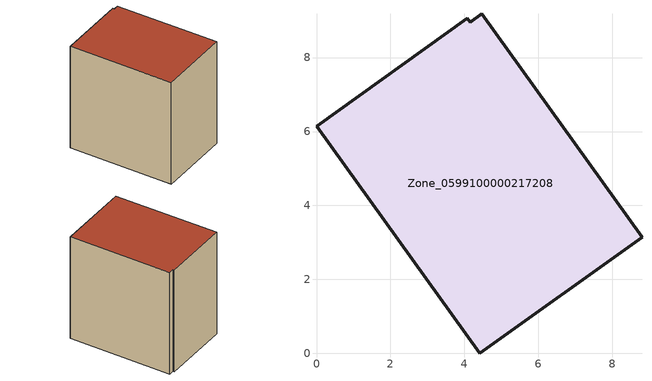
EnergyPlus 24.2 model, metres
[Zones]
Zone_0599100000217208
 floor ground (C_G): 4.15,8.96 4.46,9.19 8.8,3.13 4.42,0 0,6.15 4.08,9.06 z0
 wall outside (C_F): 4.42,0 8.8,3.13 4.46,9.19 4.15,8.96 4.08,9.06 0,6.15 4.42,0 z0:7.82
 roof outside (C_R): 4.46,9.19 4.15,8.96 4.08,9.06 0,6.15 4.42,0 8.8,3.13 z7.82
[BUILDING]
Pand.0599100000217208: North Axis=0; Terrain=City; Loads Convergence Tolerance Value=0.04; Temperature Convergence Tolerance Value=0.4; Solar Distribution=FullExterior; Maximum Number of Warmup Days=25; Minimum Number of Warmup Days=1
[Site:Location]
Rotterdam.The.Hague.AP_ZH_NLD Design_Conditions: Latitude=51.96; Longitude=4.45; Time Zone=1; Elevation=-4.5
[SITE:GROUNDTEMPERATURE:BUILDINGSURFACE]
18, 18, 18, 18, 18, 18, 18, 18, 18, 18, 18, 18
[MATERIAL] Thermal Absorptance=0.9; Solar Absorptance=0.7; Visible Absorptance=0.7
Name | Roughness | Thickness | Conductivity | Density | Specific Heat
G.TI.1975-1991 | MediumSmooth | 0.15 | 0.288461 | 540 | 1210
F.TI.1975-1991 | Rough | 0.3 | 0.230769 | 1920 | 840
R.TI.1975-1991 | MediumRough | 0.2 | 0.153846 | 1500 | 1000
[CONSTRUCTION]
C_G: G.TI.1975-1991
C_F: F.TI.1975-1991
C_R: R.TI.1975-1991
[ZONE]
Zone_0599100000217208: Type=1; Multiplier=1; Ceiling Height=Autocalculate; Volume=Autocalculate; Floor Area=autocalculate; Part of Total Floor Area=Yes
[ZONEINFILTRATION:DESIGNFLOWRATE]
Infil_Zone_0599100000217208: Zone or ZoneList or Space or SpaceList=Zone_0599100000217208; Schedule=AlwaysOn; Design Flow Rate Calculation Method=Flow/Area; Flow Rate per Floor Area=0.003; Constant Term Coefficient=1; Temperature Term Coefficient=0; Velocity Term Coefficient=0; Velocity Squared Term Coefficient=0
[HVACTEMPLATE:ZONE:IDEALLOADSAIRSYSTEM]
Zone_0599100000217208: Maximum Heating Supply Air Temperature=50; Minimum Cooling Supply Air Temperature=13; Maximum Heating Supply Air Humidity Ratio=0.0156; Minimum Cooling Supply Air Humidity Ratio=0.0077; Heating Limit=NoLimit; Cooling Limit=NoLimit; Dehumidification Control Type=ConstantSensibleHeatRatio; Cooling Sensible Heat Ratio=0.7; Dehumidification Setpoint=60; Humidification Control Type=None; Humidification Setpoint=30; Outdoor Air Method=None; Outdoor Air Flow Rate per Person=0.00944; Outdoor Air Flow Rate per Zone Floor Area=0; Outdoor Air Flow Rate per Zone=0; Demand Controlled Ventilation Type=None; Outdoor Air Economizer Type=NoEconomizer; Heat Recovery Type=None; Sensible Heat Recovery Effectiveness=0.7; Latent Heat Recovery Effectiveness=0.65
[ZONECONTROL:THERMOSTAT]
ThermostatControl_Zone_0599100000217208: Zone or ZoneList=Zone_0599100000217208; Control Type Schedule=DualSetpointControlType; Control 1=Thermostat_Zone_0599100000217208; Temperature Difference Between Cutout And Setpoint=0
[THERMOSTATSETPOINT:DUALSETPOINT]
Thermostat_Zone_0599100000217208: Heating Setpoint Temperature Schedule=HeatingSetpoint_Zone_0599100000217208; Cooling Setpoint Temperature Schedule=CoolingSetpoint_Zone_0599100000217208
[SCHEDULE:COMPACT]
HeatingSetpoint_Zone_0599100000217208: Through: 12/31, For: AllDays, Until: 24:00, 21
CoolingSetpoint_Zone_0599100000217208: Through: 12/31, For: AllDays, Until: 24:00, 24
DualSetpointControlType: Through: 12/31, For: AllDays, Until: 24:00, 4
AlwaysOn: Through: 12/31, For: AllDays, Until: 24:00, 1
